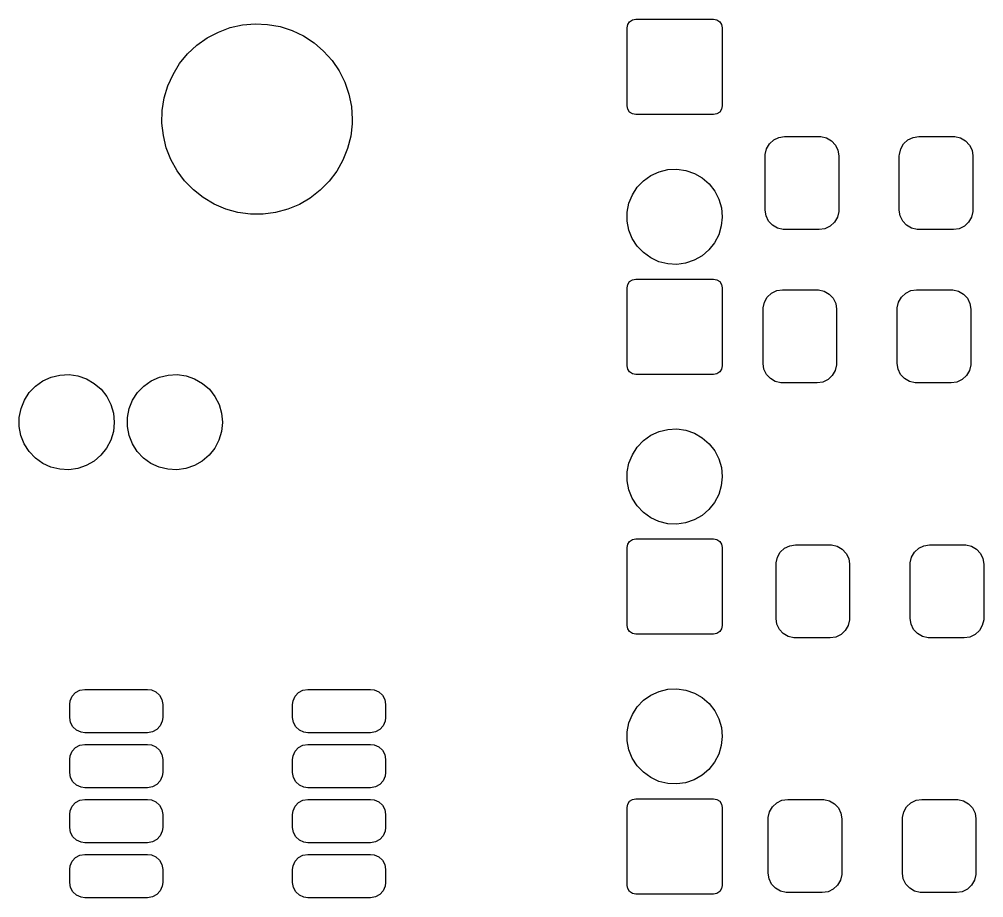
# Model space of a CAD drawing. Extents: x 10 to 584, y -410 to -10.
# Drawn here: x 224.91 to 247.2, y -177.85 to -157.57 of the extents above; entities that cross this region are included whole.
import ezdxf

# ---------------------------------------------------------------- set-up
doc = ezdxf.new("R2010")
doc.units = 0
doc.layers.add('BLACK', color=7, linetype='CONTINUOUS')

msp = doc.modelspace()

# ---------------------------------------------------------------- linework, layer by layer
at = {"layer": 'BLACK', "linetype": 'CONTINUOUS'}
for p, q in [((239.081, -157.584), (239.157, -157.569)), ((239.157, -157.569), (240.957, -157.569)), ((240.957, -157.569), (241.034, -157.584)), ((229.512, -157.863), (229.786, -157.762)), ((229.786, -157.762), (230.071, -157.699)), ((230.071, -157.699), (230.361, -157.673)), ((230.361, -157.673), (230.652, -157.687)), ((230.652, -157.687), (230.939, -157.738)), ((230.939, -157.738), (231.217, -157.827)), ((238.957, -157.769), (238.972, -157.692)), ((238.957, -159.569), (238.957, -157.769)), ((238.972, -157.692), (239.016, -157.627)), ((239.016, -157.627), (239.081, -157.584)), ((241.034, -157.584), (241.099, -157.627)), ((241.099, -157.627), (241.142, -157.692)), ((241.142, -157.692), (241.157, -157.769)), ((241.157, -157.769), (241.157, -159.569)), ((229.017, -158.168), (229.254, -157.999)), ((229.254, -157.999), (229.512, -157.863)), ((231.217, -157.827), (231.48, -157.952)), ((231.48, -157.952), (231.725, -158.111)), ((228.803, -158.367), (229.017, -158.168)), ((231.725, -158.111), (231.946, -158.301)), ((228.618, -158.592), (228.803, -158.367)), ((231.946, -158.301), (232.141, -158.518)), ((228.465, -158.84), (228.618, -158.592)), ((232.141, -158.518), (232.305, -158.76)), ((228.345, -159.106), (228.465, -158.84)), ((232.305, -158.76), (232.435, -159.02)), ((228.262, -159.385), (228.345, -159.106)), ((232.435, -159.02), (232.53, -159.296)), ((232.53, -159.296), (232.588, -159.582)), ((228.216, -159.673), (228.262, -159.385)), ((232.588, -159.582), (232.607, -159.873)), ((238.972, -159.645), (238.957, -159.569)), ((241.157, -159.569), (241.142, -159.645)), ((228.209, -159.965), (228.216, -159.673)), ((239.016, -159.71), (238.972, -159.645)), ((239.081, -159.754), (239.016, -159.71)), ((239.157, -159.769), (239.081, -159.754)), ((240.957, -159.769), (239.157, -159.769)), ((241.034, -159.754), (240.957, -159.769)), ((241.099, -159.71), (241.034, -159.754)), ((241.142, -159.645), (241.099, -159.71)), ((228.241, -160.255), (228.209, -159.965)), ((232.605, -159.98), (232.571, -160.27)), ((232.607, -159.873), (232.605, -159.98)), ((228.31, -160.538), (228.241, -160.255)), ((232.571, -160.27), (232.5, -160.553)), ((242.182, -160.559), (242.249, -160.444)), ((242.249, -160.444), (242.347, -160.353)), ((242.347, -160.353), (242.468, -160.295)), ((242.468, -160.295), (242.6, -160.275)), ((242.6, -160.275), (243.4, -160.275)), ((243.4, -160.275), (243.435, -160.276)), ((243.435, -160.276), (243.566, -160.307)), ((243.566, -160.307), (243.681, -160.374)), ((243.681, -160.374), (243.772, -160.472)), ((243.772, -160.472), (243.83, -160.593)), ((245.282, -160.559), (245.349, -160.444)), ((245.349, -160.444), (245.447, -160.353)), ((245.447, -160.353), (245.568, -160.295)), ((245.568, -160.295), (245.7, -160.275)), ((245.7, -160.275), (246.5, -160.275)), ((246.5, -160.275), (246.535, -160.276)), ((246.535, -160.276), (246.666, -160.307)), ((246.666, -160.307), (246.781, -160.374)), ((246.781, -160.374), (246.872, -160.472)), ((246.872, -160.472), (246.93, -160.593)), ((228.417, -160.81), (228.31, -160.538)), ((232.5, -160.553), (232.391, -160.823)), ((242.15, -160.725), (242.151, -160.69)), ((242.151, -160.69), (242.182, -160.559)), ((243.83, -160.593), (243.85, -160.725)), ((245.25, -160.725), (245.251, -160.69)), ((245.251, -160.69), (245.282, -160.559)), ((246.93, -160.593), (246.95, -160.725)), ((228.558, -161.065), (228.417, -160.81)), ((232.391, -160.823), (232.248, -161.077)), ((242.15, -161.975), (242.15, -160.725)), ((243.85, -160.725), (243.85, -161.975)), ((245.25, -161.975), (245.25, -160.725)), ((246.95, -160.725), (246.95, -161.975)), ((228.732, -161.299), (228.558, -161.065)), ((232.248, -161.077), (232.073, -161.31)), ((239.509, -161.175), (239.699, -161.089)), ((239.699, -161.089), (239.902, -161.04)), ((239.902, -161.04), (240.111, -161.03)), ((240.111, -161.03), (240.318, -161.06)), ((240.318, -161.06), (240.515, -161.129)), ((240.515, -161.129), (240.696, -161.233)), ((228.935, -161.508), (228.732, -161.299)), ((232.073, -161.31), (231.868, -161.518)), ((239.194, -161.447), (239.338, -161.296)), ((239.338, -161.296), (239.509, -161.175)), ((240.696, -161.233), (240.854, -161.37)), ((229.164, -161.688), (228.935, -161.508)), ((231.868, -161.518), (231.637, -161.697)), ((239.081, -161.623), (239.194, -161.447)), ((240.854, -161.37), (240.983, -161.535)), ((240.983, -161.535), (241.079, -161.72)), ((229.415, -161.836), (229.164, -161.688)), ((231.637, -161.697), (231.385, -161.843)), ((239.002, -161.816), (239.081, -161.623)), ((241.079, -161.72), (241.137, -161.921)), ((229.684, -161.95), (229.415, -161.836)), ((229.965, -162.028), (229.684, -161.95)), ((230.254, -162.067), (229.965, -162.028)), ((230.835, -162.031), (230.545, -162.068)), ((231.116, -161.955), (230.835, -162.031)), ((231.385, -161.843), (231.116, -161.955)), ((238.962, -162.021), (239.002, -161.816)), ((238.962, -162.23), (238.962, -162.021)), ((241.137, -161.921), (241.157, -162.129)), ((242.17, -162.107), (242.15, -161.975)), ((243.849, -162.01), (243.818, -162.141)), ((243.85, -161.975), (243.849, -162.01)), ((245.27, -162.107), (245.25, -161.975)), ((246.949, -162.01), (246.918, -162.141)), ((246.95, -161.975), (246.949, -162.01)), ((230.545, -162.068), (230.254, -162.067)), ((239.001, -162.436), (238.962, -162.23)), ((241.157, -162.135), (241.136, -162.342)), ((241.157, -162.129), (241.157, -162.135)), ((242.228, -162.228), (242.17, -162.107)), ((242.319, -162.326), (242.228, -162.228)), ((243.751, -162.256), (243.653, -162.347)), ((243.818, -162.141), (243.751, -162.256)), ((245.328, -162.228), (245.27, -162.107)), ((245.419, -162.326), (245.328, -162.228)), ((246.851, -162.256), (246.753, -162.347)), ((246.918, -162.141), (246.851, -162.256)), ((239.078, -162.63), (239.001, -162.436)), ((241.136, -162.342), (241.076, -162.543)), ((242.434, -162.393), (242.319, -162.326)), ((242.565, -162.424), (242.434, -162.393)), ((242.6, -162.425), (242.565, -162.424)), ((243.4, -162.425), (242.6, -162.425)), ((243.532, -162.405), (243.4, -162.425)), ((243.653, -162.347), (243.532, -162.405)), ((245.534, -162.393), (245.419, -162.326)), ((245.665, -162.424), (245.534, -162.393)), ((245.7, -162.425), (245.665, -162.424)), ((246.5, -162.425), (245.7, -162.425)), ((246.632, -162.405), (246.5, -162.425)), ((246.753, -162.347), (246.632, -162.405)), ((239.19, -162.806), (239.078, -162.63)), ((241.076, -162.543), (240.98, -162.728)), ((239.334, -162.958), (239.19, -162.806)), ((240.85, -162.892), (240.691, -163.028)), ((240.98, -162.728), (240.85, -162.892)), ((239.504, -163.08), (239.334, -162.958)), ((239.694, -163.167), (239.504, -163.08)), ((240.51, -163.131), (240.312, -163.199)), ((240.691, -163.028), (240.51, -163.131)), ((239.897, -163.217), (239.694, -163.167)), ((240.105, -163.228), (239.897, -163.217)), ((240.312, -163.199), (240.105, -163.228)), ((239.016, -163.627), (239.081, -163.584)), ((239.081, -163.584), (239.157, -163.569)), ((239.157, -163.569), (240.957, -163.569)), ((240.957, -163.569), (241.034, -163.584)), ((241.034, -163.584), (241.099, -163.627)), ((238.957, -163.769), (238.972, -163.692)), ((238.957, -165.569), (238.957, -163.769)), ((238.972, -163.692), (239.016, -163.627)), ((241.099, -163.627), (241.142, -163.692)), ((241.142, -163.692), (241.157, -163.769)), ((241.157, -163.769), (241.157, -165.569)), ((242.418, -163.835), (242.55, -163.815)), ((242.55, -163.815), (243.35, -163.815)), ((243.35, -163.815), (243.385, -163.816)), ((243.385, -163.816), (243.516, -163.847)), ((245.518, -163.835), (245.65, -163.815)), ((245.65, -163.815), (246.45, -163.815)), ((246.45, -163.815), (246.485, -163.816)), ((246.485, -163.816), (246.616, -163.847)), ((242.132, -164.099), (242.199, -163.984)), ((242.199, -163.984), (242.297, -163.893)), ((242.297, -163.893), (242.418, -163.835)), ((243.516, -163.847), (243.631, -163.914)), ((243.631, -163.914), (243.722, -164.012)), ((243.722, -164.012), (243.78, -164.133)), ((245.232, -164.099), (245.299, -163.984)), ((245.299, -163.984), (245.397, -163.893)), ((245.397, -163.893), (245.518, -163.835)), ((246.616, -163.847), (246.731, -163.914)), ((246.731, -163.914), (246.822, -164.012)), ((246.822, -164.012), (246.88, -164.133)), ((242.1, -164.265), (242.101, -164.23)), ((242.101, -164.23), (242.132, -164.099)), ((243.78, -164.133), (243.8, -164.265)), ((245.2, -164.265), (245.201, -164.23)), ((245.201, -164.23), (245.232, -164.099)), ((246.88, -164.133), (246.9, -164.265)), ((242.1, -165.515), (242.1, -164.265)), ((243.8, -164.265), (243.8, -165.515)), ((245.2, -165.515), (245.2, -164.265)), ((246.9, -164.265), (246.9, -165.515)), ((238.972, -165.645), (238.957, -165.569)), ((241.157, -165.569), (241.142, -165.645)), ((242.12, -165.647), (242.1, -165.515)), ((243.799, -165.55), (243.768, -165.681)), ((243.8, -165.515), (243.799, -165.55)), ((245.22, -165.647), (245.2, -165.515)), ((246.899, -165.55), (246.868, -165.681)), ((246.9, -165.515), (246.899, -165.55)), ((225.649, -165.833), (225.852, -165.784)), ((225.852, -165.784), (226.061, -165.774)), ((226.061, -165.774), (226.268, -165.804)), ((226.268, -165.804), (226.465, -165.873)), ((228.149, -165.833), (228.352, -165.784)), ((228.352, -165.784), (228.561, -165.774)), ((228.561, -165.774), (228.768, -165.804)), ((228.768, -165.804), (228.965, -165.873)), ((239.016, -165.71), (238.972, -165.645)), ((239.081, -165.754), (239.016, -165.71)), ((239.157, -165.769), (239.081, -165.754)), ((240.957, -165.769), (239.157, -165.769)), ((241.034, -165.754), (240.957, -165.769)), ((241.099, -165.71), (241.034, -165.754)), ((241.142, -165.645), (241.099, -165.71)), ((242.178, -165.768), (242.12, -165.647)), ((242.269, -165.866), (242.178, -165.768)), ((243.701, -165.796), (243.603, -165.887)), ((243.768, -165.681), (243.701, -165.796)), ((245.278, -165.768), (245.22, -165.647)), ((245.369, -165.866), (245.278, -165.768)), ((246.801, -165.796), (246.703, -165.887)), ((246.868, -165.681), (246.801, -165.796)), ((225.144, -166.191), (225.288, -166.04)), ((225.288, -166.04), (225.459, -165.919)), ((225.459, -165.919), (225.649, -165.833)), ((226.465, -165.873), (226.646, -165.977)), ((226.646, -165.977), (226.804, -166.114)), ((227.644, -166.191), (227.788, -166.04)), ((227.788, -166.04), (227.959, -165.919)), ((227.959, -165.919), (228.149, -165.833)), ((228.965, -165.873), (229.146, -165.977)), ((229.146, -165.977), (229.304, -166.114)), ((242.384, -165.933), (242.269, -165.866)), ((242.515, -165.964), (242.384, -165.933)), ((242.55, -165.965), (242.515, -165.964)), ((243.35, -165.965), (242.55, -165.965)), ((243.482, -165.945), (243.35, -165.965)), ((243.603, -165.887), (243.482, -165.945)), ((245.484, -165.933), (245.369, -165.866)), ((245.615, -165.964), (245.484, -165.933)), ((245.65, -165.965), (245.615, -165.964)), ((246.45, -165.965), (245.65, -165.965)), ((246.582, -165.945), (246.45, -165.965)), ((246.703, -165.887), (246.582, -165.945)), ((225.031, -166.367), (225.144, -166.191)), ((226.804, -166.114), (226.933, -166.279)), ((227.531, -166.367), (227.644, -166.191)), ((229.304, -166.114), (229.433, -166.279)), ((224.952, -166.56), (225.031, -166.367)), ((226.933, -166.279), (227.029, -166.464)), ((227.029, -166.464), (227.087, -166.665)), ((227.452, -166.56), (227.531, -166.367)), ((229.433, -166.279), (229.529, -166.464)), ((229.529, -166.464), (229.587, -166.665)), ((224.912, -166.765), (224.952, -166.56)), ((227.087, -166.665), (227.107, -166.873)), ((227.412, -166.765), (227.452, -166.56)), ((229.587, -166.665), (229.607, -166.873)), ((224.912, -166.974), (224.912, -166.765)), ((227.107, -166.879), (227.086, -167.086)), ((227.107, -166.873), (227.107, -166.879)), ((227.412, -166.974), (227.412, -166.765)), ((229.607, -166.879), (229.586, -167.086)), ((229.607, -166.873), (229.607, -166.879)), ((224.951, -167.18), (224.912, -166.974)), ((227.086, -167.086), (227.026, -167.287)), ((227.451, -167.18), (227.412, -166.974)), ((229.586, -167.086), (229.526, -167.287)), ((239.509, -167.175), (239.699, -167.089)), ((239.699, -167.089), (239.902, -167.04)), ((239.902, -167.04), (240.111, -167.03)), ((240.111, -167.03), (240.318, -167.06)), ((240.318, -167.06), (240.515, -167.129)), ((240.515, -167.129), (240.696, -167.233)), ((225.028, -167.374), (224.951, -167.18)), ((225.14, -167.55), (225.028, -167.374)), ((227.026, -167.287), (226.93, -167.472)), ((227.528, -167.374), (227.451, -167.18)), ((227.64, -167.55), (227.528, -167.374)), ((229.526, -167.287), (229.43, -167.472)), ((239.194, -167.447), (239.338, -167.296)), ((239.338, -167.296), (239.509, -167.175)), ((240.696, -167.233), (240.854, -167.37)), ((240.854, -167.37), (240.983, -167.535)), ((225.284, -167.702), (225.14, -167.55)), ((226.93, -167.472), (226.8, -167.636)), ((227.784, -167.702), (227.64, -167.55)), ((229.43, -167.472), (229.3, -167.636)), ((239.081, -167.623), (239.194, -167.447)), ((240.983, -167.535), (241.079, -167.72)), ((225.454, -167.824), (225.284, -167.702)), ((225.644, -167.911), (225.454, -167.824)), ((226.641, -167.772), (226.46, -167.875)), ((226.8, -167.636), (226.641, -167.772)), ((227.954, -167.824), (227.784, -167.702)), ((228.144, -167.911), (227.954, -167.824)), ((229.141, -167.772), (228.96, -167.875)), ((229.3, -167.636), (229.141, -167.772)), ((238.962, -168.021), (239.002, -167.816)), ((239.002, -167.816), (239.081, -167.623)), ((241.079, -167.72), (241.137, -167.921)), ((225.847, -167.961), (225.644, -167.911)), ((226.055, -167.972), (225.847, -167.961)), ((226.262, -167.943), (226.055, -167.972)), ((226.46, -167.875), (226.262, -167.943)), ((228.347, -167.961), (228.144, -167.911)), ((228.555, -167.972), (228.347, -167.961)), ((228.762, -167.943), (228.555, -167.972)), ((228.96, -167.875), (228.762, -167.943)), ((238.962, -168.23), (238.962, -168.021)), ((241.137, -167.921), (241.157, -168.129)), ((239.001, -168.436), (238.962, -168.23)), ((241.157, -168.135), (241.136, -168.342)), ((241.157, -168.129), (241.157, -168.135)), ((239.078, -168.63), (239.001, -168.436)), ((241.136, -168.342), (241.076, -168.543)), ((239.19, -168.806), (239.078, -168.63)), ((241.076, -168.543), (240.98, -168.728)), ((239.334, -168.958), (239.19, -168.806)), ((240.85, -168.892), (240.691, -169.028)), ((240.98, -168.728), (240.85, -168.892)), ((239.504, -169.08), (239.334, -168.958)), ((239.694, -169.167), (239.504, -169.08)), ((240.51, -169.131), (240.312, -169.199)), ((240.691, -169.028), (240.51, -169.131)), ((239.897, -169.217), (239.694, -169.167)), ((240.105, -169.228), (239.897, -169.217)), ((240.312, -169.199), (240.105, -169.228)), ((239.016, -169.627), (239.081, -169.584)), ((239.081, -169.584), (239.157, -169.569)), ((239.157, -169.569), (240.957, -169.569)), ((240.957, -169.569), (241.034, -169.584)), ((241.034, -169.584), (241.099, -169.627)), ((238.957, -169.769), (238.972, -169.692)), ((238.957, -171.569), (238.957, -169.769)), ((238.972, -169.692), (239.016, -169.627)), ((241.099, -169.627), (241.142, -169.692)), ((241.142, -169.692), (241.157, -169.769)), ((241.157, -169.769), (241.157, -171.569)), ((242.499, -169.874), (242.597, -169.783)), ((242.597, -169.783), (242.718, -169.725)), ((242.718, -169.725), (242.85, -169.705)), ((242.85, -169.705), (243.65, -169.705)), ((243.65, -169.705), (243.685, -169.706)), ((243.685, -169.706), (243.816, -169.737)), ((243.816, -169.737), (243.931, -169.804)), ((243.931, -169.804), (244.022, -169.902)), ((245.599, -169.874), (245.697, -169.783)), ((245.697, -169.783), (245.818, -169.725)), ((245.818, -169.725), (245.95, -169.705)), ((245.95, -169.705), (246.75, -169.705)), ((246.75, -169.705), (246.785, -169.706)), ((246.785, -169.706), (246.916, -169.737)), ((246.916, -169.737), (247.031, -169.804)), ((247.031, -169.804), (247.122, -169.902)), ((242.401, -170.12), (242.432, -169.989)), ((242.432, -169.989), (242.499, -169.874)), ((244.022, -169.902), (244.08, -170.023)), ((244.08, -170.023), (244.1, -170.155)), ((245.501, -170.12), (245.532, -169.989)), ((245.532, -169.989), (245.599, -169.874)), ((247.122, -169.902), (247.18, -170.023)), ((247.18, -170.023), (247.2, -170.155)), ((242.4, -170.155), (242.401, -170.12)), ((242.4, -171.405), (242.4, -170.155)), ((244.1, -170.155), (244.1, -171.405)), ((245.5, -170.155), (245.501, -170.12)), ((245.5, -171.405), (245.5, -170.155)), ((247.2, -170.155), (247.2, -171.405)), ((238.972, -171.645), (238.957, -171.569)), ((241.157, -171.569), (241.142, -171.645)), ((242.42, -171.537), (242.4, -171.405)), ((242.478, -171.658), (242.42, -171.537)), ((244.068, -171.571), (244.001, -171.686)), ((244.099, -171.44), (244.068, -171.571)), ((244.1, -171.405), (244.099, -171.44)), ((245.52, -171.537), (245.5, -171.405)), ((245.578, -171.658), (245.52, -171.537)), ((247.168, -171.571), (247.101, -171.686)), ((247.199, -171.44), (247.168, -171.571)), ((247.2, -171.405), (247.199, -171.44)), ((239.016, -171.71), (238.972, -171.645)), ((239.081, -171.754), (239.016, -171.71)), ((239.157, -171.769), (239.081, -171.754)), ((240.957, -171.769), (239.157, -171.769)), ((241.034, -171.754), (240.957, -171.769)), ((241.099, -171.71), (241.034, -171.754)), ((241.142, -171.645), (241.099, -171.71)), ((242.569, -171.756), (242.478, -171.658)), ((242.684, -171.823), (242.569, -171.756)), ((242.815, -171.854), (242.684, -171.823)), ((243.782, -171.835), (243.65, -171.855)), ((243.903, -171.777), (243.782, -171.835)), ((244.001, -171.686), (243.903, -171.777)), ((245.669, -171.756), (245.578, -171.658)), ((245.784, -171.823), (245.669, -171.756)), ((245.915, -171.854), (245.784, -171.823)), ((246.882, -171.835), (246.75, -171.855)), ((247.003, -171.777), (246.882, -171.835)), ((247.101, -171.686), (247.003, -171.777)), ((242.85, -171.855), (242.815, -171.854)), ((243.65, -171.855), (242.85, -171.855)), ((245.95, -171.855), (245.915, -171.854)), ((246.75, -171.855), (245.95, -171.855)), ((226.135, -173.202), (226.213, -173.117)), ((226.213, -173.117), (226.314, -173.063)), ((226.314, -173.063), (226.427, -173.044)), ((226.427, -173.044), (227.877, -173.044)), ((227.877, -173.044), (227.964, -173.055)), ((227.964, -173.055), (228.069, -173.101)), ((228.069, -173.101), (228.154, -173.179)), ((231.285, -173.202), (231.363, -173.117)), ((231.363, -173.117), (231.464, -173.063)), ((231.464, -173.063), (231.577, -173.044)), ((231.577, -173.044), (233.027, -173.044)), ((233.027, -173.044), (233.114, -173.055)), ((233.114, -173.055), (233.219, -173.101)), ((233.219, -173.101), (233.304, -173.179)), ((239.338, -173.296), (239.509, -173.175)), ((239.509, -173.175), (239.699, -173.089)), ((239.699, -173.089), (239.902, -173.04)), ((239.902, -173.04), (240.111, -173.03)), ((240.111, -173.03), (240.318, -173.06)), ((240.318, -173.06), (240.515, -173.129)), ((240.515, -173.129), (240.696, -173.233)), ((226.077, -173.394), (226.088, -173.307)), ((226.077, -173.694), (226.077, -173.394)), ((226.088, -173.307), (226.135, -173.202)), ((228.154, -173.179), (228.208, -173.28)), ((228.208, -173.28), (228.227, -173.394)), ((228.227, -173.394), (228.227, -173.694)), ((231.227, -173.394), (231.238, -173.307)), ((231.227, -173.694), (231.227, -173.394)), ((231.238, -173.307), (231.285, -173.202)), ((233.304, -173.179), (233.358, -173.28)), ((233.358, -173.28), (233.377, -173.394)), ((233.377, -173.394), (233.377, -173.694)), ((239.194, -173.447), (239.338, -173.296)), ((240.696, -173.233), (240.854, -173.37)), ((240.854, -173.37), (240.983, -173.535)), ((239.002, -173.816), (239.081, -173.623)), ((239.081, -173.623), (239.194, -173.447)), ((240.983, -173.535), (241.079, -173.72)), ((226.096, -173.807), (226.077, -173.694)), ((226.151, -173.908), (226.096, -173.807)), ((228.216, -173.781), (228.17, -173.886)), ((228.227, -173.694), (228.216, -173.781)), ((231.246, -173.807), (231.227, -173.694)), ((231.301, -173.908), (231.246, -173.807)), ((233.366, -173.781), (233.32, -173.886)), ((233.377, -173.694), (233.366, -173.781)), ((238.962, -174.021), (239.002, -173.816)), ((241.079, -173.72), (241.137, -173.921)), ((226.235, -173.986), (226.151, -173.908)), ((226.34, -174.033), (226.235, -173.986)), ((226.427, -174.044), (226.34, -174.033)), ((227.877, -174.044), (226.427, -174.044)), ((227.991, -174.025), (227.877, -174.044)), ((228.092, -173.97), (227.991, -174.025)), ((228.17, -173.886), (228.092, -173.97)), ((231.385, -173.986), (231.301, -173.908)), ((231.49, -174.033), (231.385, -173.986)), ((231.577, -174.044), (231.49, -174.033)), ((233.027, -174.044), (231.577, -174.044)), ((233.141, -174.025), (233.027, -174.044)), ((233.242, -173.97), (233.141, -174.025)), ((233.32, -173.886), (233.242, -173.97)), ((238.962, -174.23), (238.962, -174.021)), ((241.137, -173.921), (241.157, -174.129)), ((239.001, -174.436), (238.962, -174.23)), ((241.157, -174.135), (241.136, -174.342)), ((241.157, -174.129), (241.157, -174.135)), ((226.088, -174.577), (226.135, -174.472)), ((226.135, -174.472), (226.213, -174.387)), ((226.213, -174.387), (226.314, -174.333)), ((226.314, -174.333), (226.427, -174.314)), ((226.427, -174.314), (227.877, -174.314)), ((227.877, -174.314), (227.964, -174.325)), ((227.964, -174.325), (228.069, -174.371)), ((228.069, -174.371), (228.154, -174.449)), ((228.154, -174.449), (228.208, -174.55)), ((231.238, -174.577), (231.285, -174.472)), ((231.285, -174.472), (231.363, -174.387)), ((231.363, -174.387), (231.464, -174.333)), ((231.464, -174.333), (231.577, -174.314)), ((231.577, -174.314), (233.027, -174.314)), ((233.027, -174.314), (233.114, -174.325)), ((233.114, -174.325), (233.219, -174.371)), ((233.219, -174.371), (233.304, -174.449)), ((233.304, -174.449), (233.358, -174.55)), ((239.078, -174.63), (239.001, -174.436)), ((241.136, -174.342), (241.076, -174.543)), ((226.077, -174.664), (226.088, -174.577)), ((226.077, -174.964), (226.077, -174.664)), ((228.208, -174.55), (228.227, -174.664)), ((228.227, -174.664), (228.227, -174.964)), ((231.227, -174.664), (231.238, -174.577)), ((231.227, -174.964), (231.227, -174.664)), ((233.358, -174.55), (233.377, -174.664)), ((233.377, -174.664), (233.377, -174.964)), ((239.19, -174.806), (239.078, -174.63)), ((240.98, -174.728), (240.85, -174.892)), ((241.076, -174.543), (240.98, -174.728)), ((239.334, -174.958), (239.19, -174.806)), ((239.504, -175.08), (239.334, -174.958)), ((240.85, -174.892), (240.691, -175.028)), ((226.096, -175.077), (226.077, -174.964)), ((226.151, -175.178), (226.096, -175.077)), ((226.235, -175.256), (226.151, -175.178)), ((228.17, -175.156), (228.092, -175.24)), ((228.216, -175.051), (228.17, -175.156)), ((228.227, -174.964), (228.216, -175.051)), ((231.246, -175.077), (231.227, -174.964)), ((231.301, -175.178), (231.246, -175.077)), ((231.385, -175.256), (231.301, -175.178)), ((233.32, -175.156), (233.242, -175.24)), ((233.366, -175.051), (233.32, -175.156)), ((233.377, -174.964), (233.366, -175.051)), ((239.694, -175.167), (239.504, -175.08)), ((239.897, -175.217), (239.694, -175.167)), ((240.51, -175.131), (240.312, -175.199)), ((240.691, -175.028), (240.51, -175.131)), ((226.34, -175.303), (226.235, -175.256)), ((226.427, -175.314), (226.34, -175.303)), ((227.877, -175.314), (226.427, -175.314)), ((227.991, -175.295), (227.877, -175.314)), ((228.092, -175.24), (227.991, -175.295)), ((231.49, -175.303), (231.385, -175.256)), ((231.577, -175.314), (231.49, -175.303)), ((233.027, -175.314), (231.577, -175.314)), ((233.141, -175.295), (233.027, -175.314)), ((233.242, -175.24), (233.141, -175.295)), ((240.105, -175.228), (239.897, -175.217)), ((240.312, -175.199), (240.105, -175.228)), ((226.213, -175.657), (226.314, -175.603)), ((226.314, -175.603), (226.427, -175.584)), ((226.427, -175.584), (227.877, -175.584)), ((227.877, -175.584), (227.964, -175.595)), ((227.964, -175.595), (228.069, -175.641)), ((231.363, -175.657), (231.464, -175.603)), ((231.464, -175.603), (231.577, -175.584)), ((231.577, -175.584), (233.027, -175.584)), ((233.027, -175.584), (233.114, -175.595)), ((233.114, -175.595), (233.219, -175.641)), ((238.972, -175.692), (239.016, -175.627)), ((239.016, -175.627), (239.081, -175.584)), ((239.081, -175.584), (239.157, -175.569)), ((239.157, -175.569), (240.957, -175.569)), ((240.957, -175.569), (241.034, -175.584)), ((241.034, -175.584), (241.099, -175.627)), ((241.099, -175.627), (241.142, -175.692)), ((242.417, -175.663), (242.538, -175.605)), ((242.538, -175.605), (242.67, -175.585)), ((242.67, -175.585), (243.47, -175.585)), ((243.47, -175.585), (243.505, -175.586)), ((243.505, -175.586), (243.636, -175.617)), ((243.636, -175.617), (243.751, -175.684)), ((245.517, -175.663), (245.638, -175.605)), ((245.638, -175.605), (245.77, -175.585)), ((245.77, -175.585), (246.57, -175.585)), ((246.57, -175.585), (246.605, -175.586)), ((246.605, -175.586), (246.736, -175.617)), ((246.736, -175.617), (246.851, -175.684)), ((226.077, -175.934), (226.088, -175.847)), ((226.088, -175.847), (226.135, -175.742)), ((226.135, -175.742), (226.213, -175.657)), ((228.069, -175.641), (228.154, -175.719)), ((228.154, -175.719), (228.208, -175.82)), ((228.208, -175.82), (228.227, -175.934)), ((231.227, -175.934), (231.238, -175.847)), ((231.238, -175.847), (231.285, -175.742)), ((231.285, -175.742), (231.363, -175.657)), ((233.219, -175.641), (233.304, -175.719)), ((233.304, -175.719), (233.358, -175.82)), ((233.358, -175.82), (233.377, -175.934)), ((238.957, -175.769), (238.972, -175.692)), ((238.957, -177.569), (238.957, -175.769)), ((241.142, -175.692), (241.157, -175.769)), ((241.157, -175.769), (241.157, -177.569)), ((242.252, -175.869), (242.319, -175.754)), ((242.319, -175.754), (242.417, -175.663)), ((243.751, -175.684), (243.842, -175.782)), ((243.842, -175.782), (243.9, -175.903)), ((245.352, -175.869), (245.419, -175.754)), ((245.419, -175.754), (245.517, -175.663)), ((246.851, -175.684), (246.942, -175.782)), ((246.942, -175.782), (247, -175.903)), ((226.077, -176.234), (226.077, -175.934)), ((228.227, -175.934), (228.227, -176.234)), ((231.227, -176.234), (231.227, -175.934)), ((233.377, -175.934), (233.377, -176.234)), ((242.22, -176.035), (242.221, -176)), ((242.22, -177.285), (242.22, -176.035)), ((242.221, -176), (242.252, -175.869)), ((243.9, -175.903), (243.92, -176.035)), ((243.92, -176.035), (243.92, -177.285)), ((245.32, -176.035), (245.321, -176)), ((245.32, -177.285), (245.32, -176.035)), ((245.321, -176), (245.352, -175.869)), ((247, -175.903), (247.02, -176.035)), ((247.02, -176.035), (247.02, -177.285)), ((226.096, -176.347), (226.077, -176.234)), ((228.227, -176.234), (228.216, -176.321)), ((231.246, -176.347), (231.227, -176.234)), ((233.377, -176.234), (233.366, -176.321)), ((226.151, -176.448), (226.096, -176.347)), ((226.235, -176.526), (226.151, -176.448)), ((228.092, -176.51), (227.991, -176.565)), ((228.17, -176.426), (228.092, -176.51)), ((228.216, -176.321), (228.17, -176.426)), ((231.301, -176.448), (231.246, -176.347)), ((231.385, -176.526), (231.301, -176.448)), ((233.242, -176.51), (233.141, -176.565)), ((233.32, -176.426), (233.242, -176.51)), ((233.366, -176.321), (233.32, -176.426)), ((226.34, -176.573), (226.235, -176.526)), ((226.427, -176.584), (226.34, -176.573)), ((227.877, -176.584), (226.427, -176.584)), ((227.991, -176.565), (227.877, -176.584)), ((231.49, -176.573), (231.385, -176.526)), ((231.577, -176.584), (231.49, -176.573)), ((233.027, -176.584), (231.577, -176.584)), ((233.141, -176.565), (233.027, -176.584)), ((226.135, -177.012), (226.213, -176.927)), ((226.213, -176.927), (226.314, -176.873)), ((226.314, -176.873), (226.427, -176.854)), ((226.427, -176.854), (227.877, -176.854)), ((227.877, -176.854), (227.964, -176.865)), ((227.964, -176.865), (228.069, -176.911)), ((228.069, -176.911), (228.154, -176.989)), ((231.285, -177.012), (231.363, -176.927)), ((231.363, -176.927), (231.464, -176.873)), ((231.464, -176.873), (231.577, -176.854)), ((231.577, -176.854), (233.027, -176.854)), ((233.027, -176.854), (233.114, -176.865)), ((233.114, -176.865), (233.219, -176.911)), ((233.219, -176.911), (233.304, -176.989)), ((226.077, -177.204), (226.088, -177.117)), ((226.088, -177.117), (226.135, -177.012)), ((228.154, -176.989), (228.208, -177.09)), ((228.208, -177.09), (228.227, -177.204)), ((231.227, -177.204), (231.238, -177.117)), ((231.238, -177.117), (231.285, -177.012)), ((233.304, -176.989), (233.358, -177.09)), ((233.358, -177.09), (233.377, -177.204)), ((226.077, -177.504), (226.077, -177.204)), ((228.227, -177.204), (228.227, -177.504)), ((231.227, -177.504), (231.227, -177.204)), ((233.377, -177.204), (233.377, -177.504)), ((242.24, -177.417), (242.22, -177.285)), ((243.919, -177.32), (243.888, -177.451)), ((243.92, -177.285), (243.919, -177.32)), ((245.34, -177.417), (245.32, -177.285)), ((247.019, -177.32), (246.988, -177.451)), ((247.02, -177.285), (247.019, -177.32)), ((226.096, -177.617), (226.077, -177.504)), ((226.151, -177.718), (226.096, -177.617)), ((228.216, -177.591), (228.17, -177.696)), ((228.227, -177.504), (228.216, -177.591)), ((231.246, -177.617), (231.227, -177.504)), ((231.301, -177.718), (231.246, -177.617)), ((233.366, -177.591), (233.32, -177.696)), ((233.377, -177.504), (233.366, -177.591)), ((238.972, -177.645), (238.957, -177.569)), ((241.157, -177.569), (241.142, -177.645)), ((242.298, -177.538), (242.24, -177.417)), ((242.389, -177.636), (242.298, -177.538)), ((243.821, -177.566), (243.723, -177.657)), ((243.888, -177.451), (243.821, -177.566)), ((245.398, -177.538), (245.34, -177.417)), ((245.489, -177.636), (245.398, -177.538)), ((246.921, -177.566), (246.823, -177.657)), ((246.988, -177.451), (246.921, -177.566)), ((226.235, -177.796), (226.151, -177.718)), ((226.34, -177.843), (226.235, -177.796)), ((226.427, -177.854), (226.34, -177.843)), ((227.877, -177.854), (226.427, -177.854)), ((227.991, -177.835), (227.877, -177.854)), ((228.092, -177.78), (227.991, -177.835)), ((228.17, -177.696), (228.092, -177.78)), ((231.385, -177.796), (231.301, -177.718)), ((231.49, -177.843), (231.385, -177.796)), ((231.577, -177.854), (231.49, -177.843)), ((233.027, -177.854), (231.577, -177.854)), ((233.141, -177.835), (233.027, -177.854)), ((233.242, -177.78), (233.141, -177.835)), ((233.32, -177.696), (233.242, -177.78)), ((239.016, -177.71), (238.972, -177.645)), ((239.081, -177.754), (239.016, -177.71)), ((239.157, -177.769), (239.081, -177.754)), ((240.957, -177.769), (239.157, -177.769)), ((241.034, -177.754), (240.957, -177.769)), ((241.099, -177.71), (241.034, -177.754)), ((241.142, -177.645), (241.099, -177.71)), ((242.504, -177.703), (242.389, -177.636)), ((242.635, -177.734), (242.504, -177.703)), ((242.67, -177.735), (242.635, -177.734)), ((243.47, -177.735), (242.67, -177.735)), ((243.602, -177.715), (243.47, -177.735)), ((243.723, -177.657), (243.602, -177.715)), ((245.604, -177.703), (245.489, -177.636)), ((245.735, -177.734), (245.604, -177.703)), ((245.77, -177.735), (245.735, -177.734)), ((246.57, -177.735), (245.77, -177.735)), ((246.702, -177.715), (246.57, -177.735)), ((246.823, -177.657), (246.702, -177.715))]:
    msp.add_line(p, q, dxfattribs=at)

doc.saveas('drawing.dxf')
